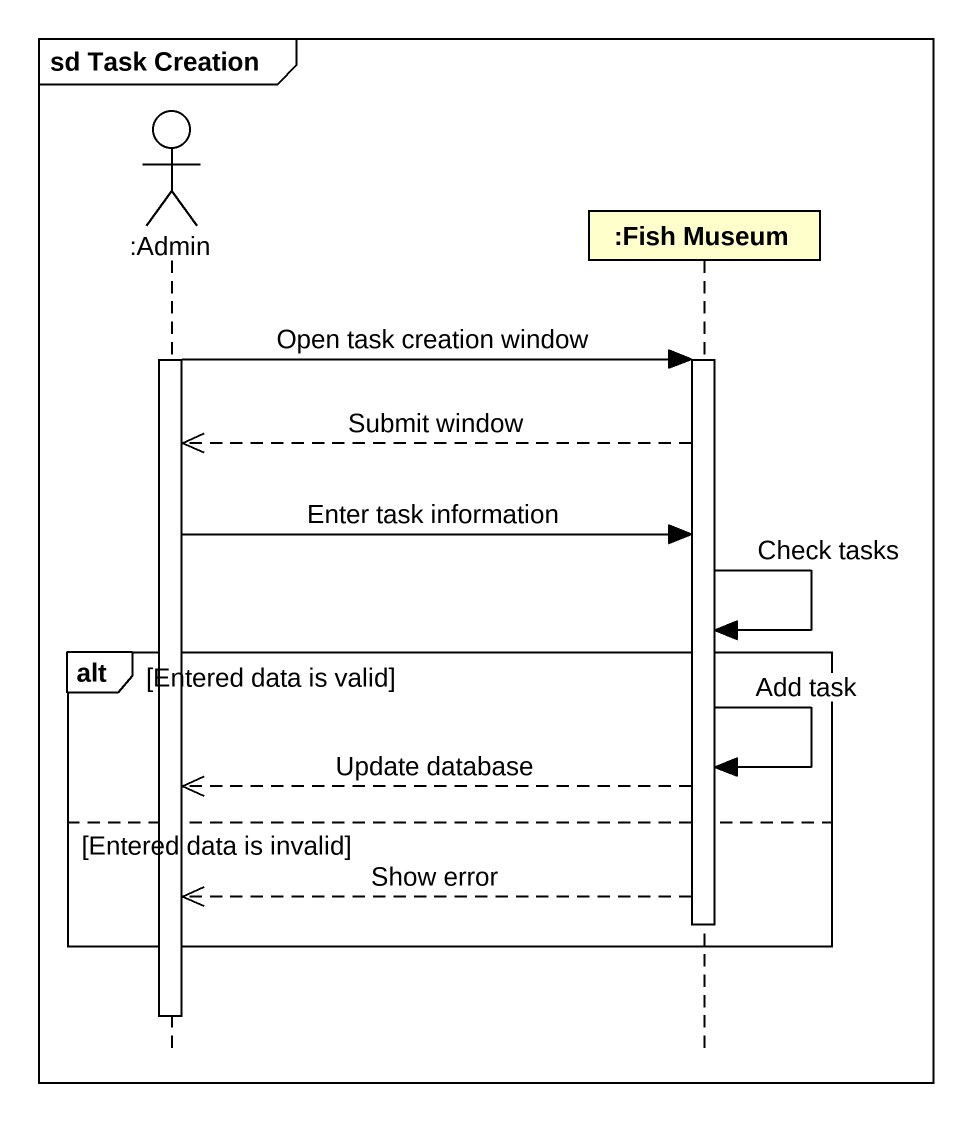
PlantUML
@startuml
mainframe sd Task Creation
hide footbox
actor ":Admin" as Admin
participant ":Fish Museum" as Fish_Museum

activate Admin
Admin -> Fish_Museum : Open task creation window
activate Fish_Museum
Fish_Museum -->> Admin : Submit window
Admin -> Fish_Museum : Enter task information
Fish_Museum -> Fish_Museum : Check tasks
alt Entered data is valid
  Fish_Museum -> Fish_Museum : Add task
  Fish_Museum -->> Admin : Update database
else Entered data is invalid
  Fish_Museum -->> Admin : Show error
  deactivate Fish_Museum
end
deactivate Admin
@enduml
